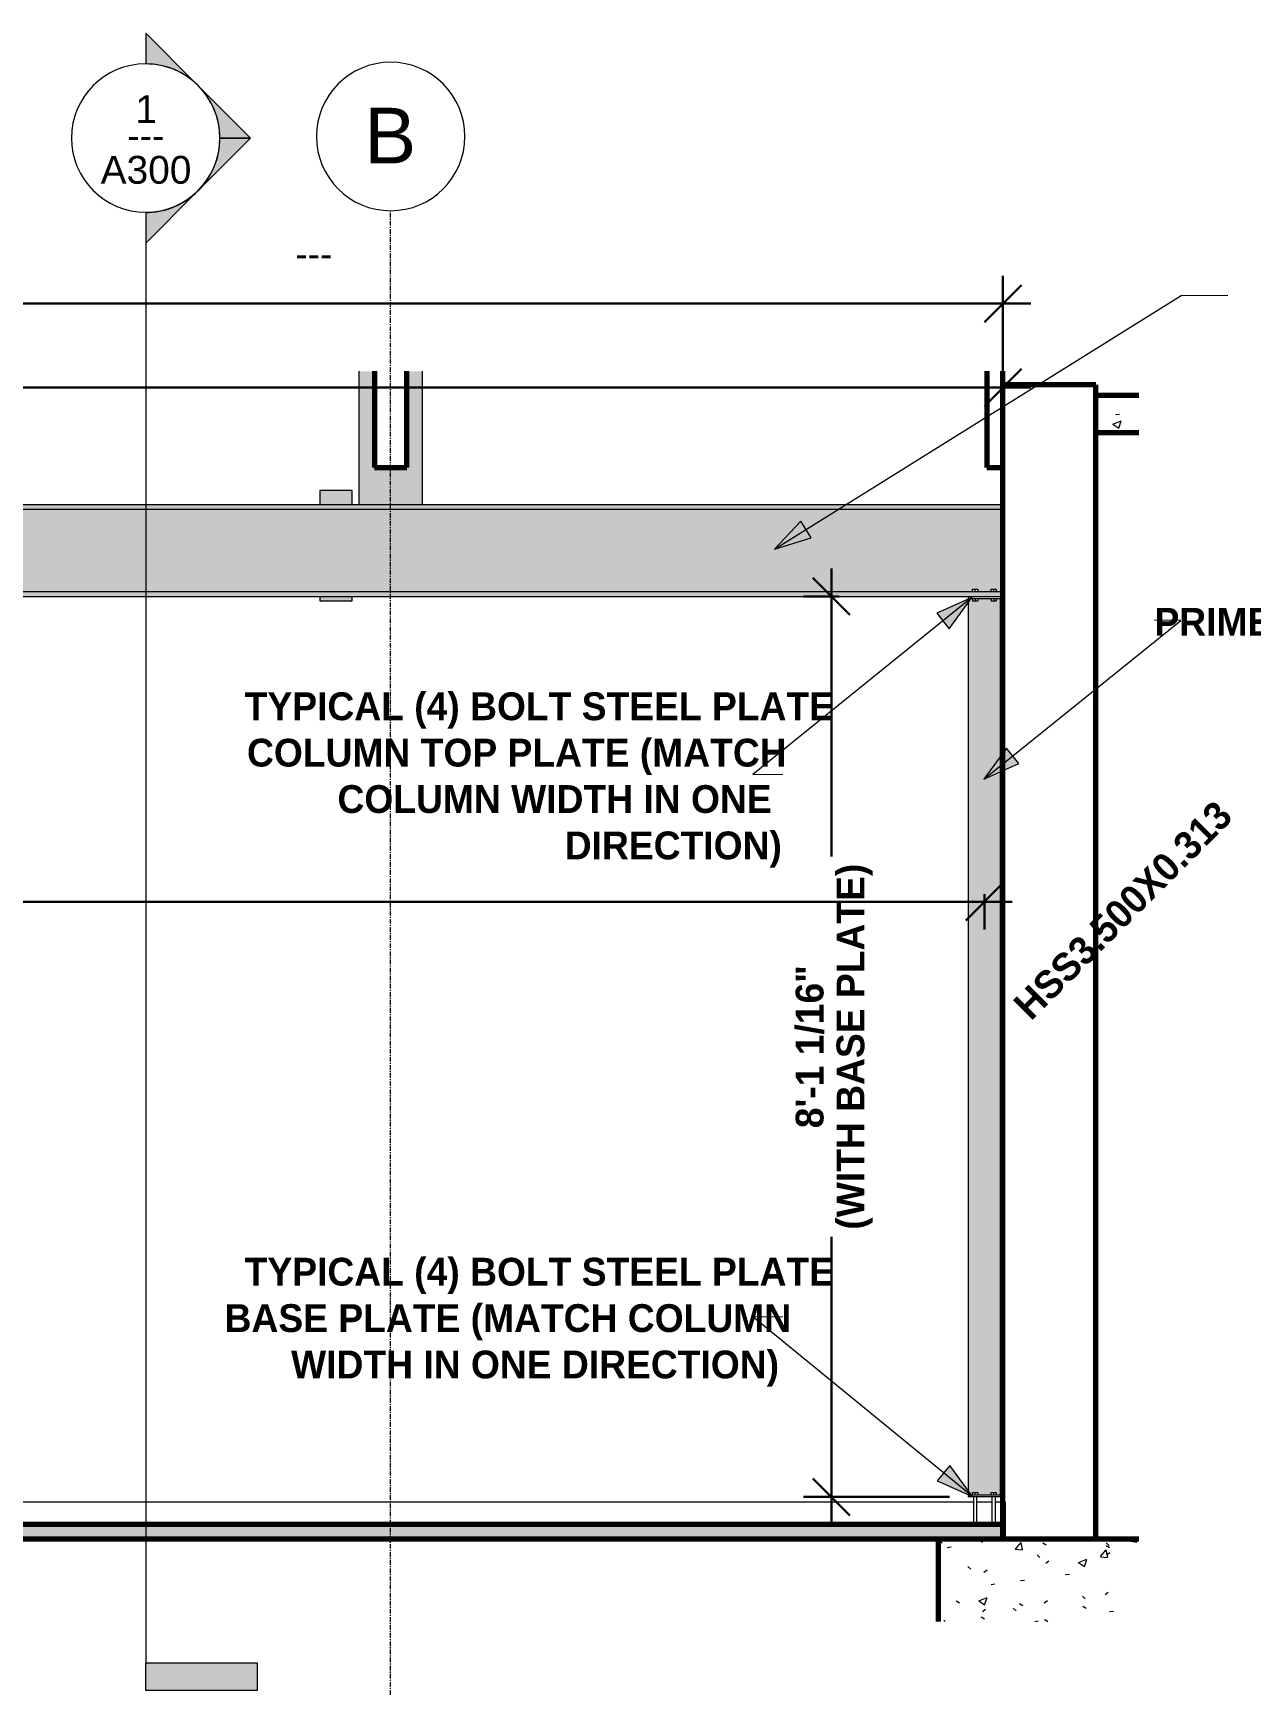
# Model space of a CAD drawing. Header units: inches. Extents: x 8394 to 8867, y -112 to 4471.
# Drawn here: x 8588 to 8719.3, y -112.2 to 66.9 of the extents above; entities that cross this region are included whole.
import ezdxf

# ---------------------------------------------------------------- set-up
doc = ezdxf.new("R2010")
doc.units = ezdxf.units.IN
doc.header["$MEASUREMENT"] = 0
doc.linetypes.add('Grid Line 1_2_', pattern=[0.875, 0.5, -0.125, 0.125, -0.125])
for name, color, linetype, lineweight in [('A-ANNO-DIMS-1', 211, 'Continuous', 30), ('A-ANNO-SYMB', 150, 'Continuous', 9), ('A-FLOR-PATT-1', 8, 'Continuous', 9), ('A-GENM', 5, 'Continuous', 9), ('G-ANNO-SYMB', 111, 'Continuous', 9), ('G-ANNO-TEXT', 231, 'Continuous', 9), ('S-BEAM', 12, 'Continuous', 9), ('S-BEAM-1', 12, 'Continuous', 70), ('S-BEAM-2', 63, 'Continuous', 9), ('S-COLS', 52, 'Continuous', 9), ('S-COLS-1', 22, 'Continuous', 9), ('S-COLS-IDEN', 171, 'Continuous', 9), ('S-FNDN', 32, 'Continuous', 18), ('S-FNDN-2', 32, 'Continuous', 70), ('S-FNDN-3', 32, 'Continuous', 9), ('S-GRID-1', 1, 'Grid Line 1_2_', 9), ('S-GRID-IDEN', 1, 'Continuous', 9)]:
    doc.layers.add(name, color=color, linetype=linetype, lineweight=lineweight)
doc.styles.add('Arial', font='arial.ttf', dxfattribs={"height": 6})
doc.styles.add('Arial_1', font='arial.ttf', dxfattribs={"height": 3})
doc.styles.add('Century Gothic', font='ufonts.com_century-gothic.ttf', dxfattribs={"height": 3})
doc.styles.add('Century Gothic_B', font='GOTHICB.TTF', dxfattribs={"height": 3})
doc.dimstyles.new('OD__1_16__Tol__', dxfattribs={"dimscale": 12, "dimtxt": 3.132505, "dimasz": 0.333333, "dimexe": 0.25, "dimexo": 0.166667, "dimgap": 0.041667, "dimtad": 1, "dimdec": 4, "dimrnd": 0.0625, "dimzin": 3, "dimdsep": 46, "dimlunit": 4, "dimtxsty": 'Century Gothic_B', "dimblk1": 'OBLIQUE', "dimblk2": 'OBLIQUE', "dimsah": 1, "dimcen": 0.09, "dimdle": 0.25, "dimazin": 0, "dimtfac": 1, "dimtdec": 4, "dimtix": 1, "dimtmove": 0, "dimatfit": 3, "dimfxl": 1, "dimtvp": 1, "dimtfill": 1, "dimfrac": 2, "dimtolj": 1, "dimtzin": 0, "dimlwd": 30, "dimlwe": 30, "dimarcsym": 2})
pattern_1 = [(50, (8653.054, 124.937), (9.18064, -0.8031), [0.96, -10.56]), (355, (8653.054, 124.937), (-1.7756, 9.6284), [0.768, -8.448]), (100.451, (8653.819, 124.871), (7.4051, 8.82464), [0.816, -8.975]), (46.184, (8653.054, 127.497), (13.66062, -2.1188), [1.44, -15.84]), (96.636, (8654.192, 127.321), (11.9632, 12.469), [1.224, -13.462]), (351.184, (8653.054, 127.497), (11.9633, 12.4688), [1.152, -12.672]), (21, (8654.334, 126.857), (7.64023, -5.15327), [0.96, -10.56]), (326, (8654.334, 126.857), (3.11497, 9.282), [0.768, -8.448]), (71.451, (8654.97, 126.428), (10.75492, 4.12814), [0.816, -8.975]), (37.5, (8653.054, 124.937), (0.15515, 4.260964), [0.422, -7.923, 0.422, -8.154, -8.48]), (37.5, (8653.054, 124.937), (0.15515, 4.260964), [-16.922, 0.422, -8.058]), (7.5, (8653.054, 124.937), (3.36682, 5.04865), [0.422, -4.467, 0.422, -7.731, -3.232]), (7.5, (8653.054, 124.937), (3.36682, 5.04865), [-13.043, 0.422, -2.81]), (327.5, (8650.199, 124.937), (6.833054, -0.288593), [0.422, -2.778, 0.422, -9.562, -13.248]), (327.5, (8650.199, 124.937), (6.833054, -0.288593), [-13.184, 0.422, -12.826]), (317.5, (8648.919, 124.937), (7.46493, 1.28143), [0.422, -3.738, 0.422, -6.208, -9.408]), (317.5, (8648.919, 124.937), (7.46493, 1.28143), [-10.79, 0.422, -8.986])]

# ---------------------------------------------------------------- blocks, each defined once
blk = doc.blocks.new('LVL-Laminated Veneer Lumber - _2_-1 3_4_ x 11 7_8_ LVL-1952792-STEEL ALONG GRIDLINE _3_')
at = {"layer": 'S-BEAM-1'}
for p, q in [((8624.82, 30.48), (8624.82, 20.12)), ((8628.32, 20.12), (8628.32, 30.48)), ((8624.82, 20.12), (8628.32, 20.12))]:
    blk.add_line(p, q, dxfattribs=at)
blk = doc.blocks.new('LVL-Laminated Veneer Lumber - _2_-1 3_4_ x 11 7_8_ LVL-2342848-STEEL ALONG GRIDLINE _3_')
at = {"layer": 'S-BEAM-2'}
h = blk.add_hatch(color=256, dxfattribs=at)
h.paths.add_polyline_path([(8618.93, 5.75), (8622.43, 5.75), (8622.43, 6.21), (8618.93, 6.21)], flags=0)
h.paths.add_polyline_path([(8622.43, 16.13), (8622.43, 17.62), (8618.93, 17.62), (8618.93, 16.13)], flags=0)
at = {"layer": 'S-BEAM'}
for p, q in [((8622.43, 17.62), (8618.93, 17.62)), ((8618.93, 17.62), (8618.93, 16.13)), ((8622.43, 16.13), (8622.43, 17.62)), ((8618.93, 6.21), (8618.93, 5.75)), ((8618.93, 5.75), (8622.43, 5.75)), ((8622.43, 5.75), (8622.43, 6.21))]:
    blk.add_line(p, q, dxfattribs=at)
blk = doc.blocks.new('LVL-Laminated Veneer Lumber - TREATED 2X12 LEDGER OR TREATED LVL-2357225-STEEL ALONG GRIDLINE _3_')
at = {"layer": 'S-BEAM-1'}
for p, q in [((8690.82, 30.48), (8690.82, 20.12)), ((8692.57, 20.12), (8692.57, 30.48)), ((8690.82, 20.12), (8692.57, 20.12))]:
    blk.add_line(p, q, dxfattribs=at)
blk = doc.blocks.new('W-Wide Flange - W10X39-2380522-STEEL ALONG GRIDLINE _3_')
at = {"layer": 'S-BEAM-2'}
for points in [[(8687.35, 15.6), (8692.57, 15.6), (8692.57, 16.13), (8425.57, 16.13), (8425.57, 15.6), (8667.49, 15.6)], [(8692.32, 6.21), (8692.57, 6.21), (8692.57, 6.74), (8425.57, 6.74), (8425.57, 6.21), (8691.7, 6.21)]]:
    blk.add_hatch(color=256, dxfattribs=at).paths.add_polyline_path(points, flags=0)
h = blk.add_hatch(color=256, dxfattribs=at)
h.paths.add_polyline_path([(8425.57, 14.94), (8434.44, 14.94), (8434.44, 15.6), (8425.57, 15.6), (8425.57, 15.11)], flags=0)
h.paths.add_polyline_path([(8439, 14.94), (8692.57, 14.94), (8692.57, 15.6), (8434.69, 15.59), (8434.69, 14.94)], flags=0)
h = blk.add_hatch(color=256, dxfattribs=at)
h.paths.add_polyline_path([(8425.57, 7.39), (8434.44, 7.39), (8434.44, 14.94), (8425.57, 14.94)], flags=0)
h.paths.add_polyline_path([(8434.69, 7.39), (8692.57, 7.39), (8692.57, 14.94), (8434.69, 14.94), (8434.69, 13.63)], flags=0)
h = blk.add_hatch(color=256, dxfattribs=at)
h.paths.add_polyline_path([(8692.32, 6.74), (8692.57, 6.74), (8692.57, 7.39), (8434.69, 7.39), (8434.69, 6.74), (8689.29, 6.74), (8689.29, 6.99), (8689.85, 6.99), (8689.84, 6.74), (8691.29, 6.74), (8691.29, 6.99), (8691.85, 6.99), (8691.85, 6.74), (8691.85, 6.74)], flags=0)
h.paths.add_polyline_path([(8425.57, 6.74), (8434.44, 6.74), (8434.44, 7.39), (8425.57, 7.39), (8425.57, 6.76)], flags=0)
at = {"layer": 'S-BEAM'}
for p, q in [((8425.57, 16.13), (8692.57, 16.13)), ((8692.57, 16.13), (8692.57, 15.6)), ((8425.57, 15.6), (8692.57, 15.6)), ((8692.57, 15.57), (8692.57, 15.6)), ((8692.57, 15.6), (8692.57, 14.94)), ((8692.57, 15.4), (8692.57, 15.57)), ((8692.57, 15.27), (8692.57, 15.4)), ((8692.57, 14.94), (8692.57, 15.27)), ((8692.57, 14.94), (8692.57, 7.39)), ((8692.57, 7.22), (8692.57, 7.39)), ((8692.57, 7.39), (8692.57, 6.74)), ((8692.57, 6.74), (8692.57, 7.22)), ((8425.57, 6.74), (8692.57, 6.74)), ((8425.57, 6.21), (8692.57, 6.21)), ((8692.57, 6.74), (8692.57, 6.21))]:
    blk.add_line(p, q, dxfattribs=at)
blk = doc.blocks.new('051200 - Structural Steel Framing - Base Plate - 4 holes - 3_5_ plate-2372151-STEEL ALONG GRIDLINE _3_')
at = {"layer": 'A-GENM'}
for p, q in [((8689.29, -90.37), (8689.57, -90.37)), ((8689.29, -90.62), (8689.29, -90.37)), ((8689.38, -90.87), (8689.38, -93.62)), ((8689.57, -90.37), (8689.85, -90.37)), ((8689.57, -90.62), (8689.57, -90.37)), ((8689.76, -93.62), (8689.76, -90.87)), ((8689.85, -90.37), (8689.85, -90.62)), ((8691.29, -90.37), (8691.57, -90.37)), ((8691.29, -90.62), (8691.29, -90.37)), ((8691.38, -90.87), (8691.38, -93.62)), ((8691.57, -90.37), (8691.85, -90.37)), ((8691.57, -90.62), (8691.57, -90.37)), ((8691.76, -93.62), (8691.76, -90.87)), ((8691.85, -90.37), (8691.85, -90.62)), ((8689.76, -93.62), (8689.38, -93.62)), ((8691.76, -93.62), (8691.38, -93.62))]:
    blk.add_line(p, q, dxfattribs=at)
at = {"layer": 'S-BEAM'}
for p, q in [((8688.82, -90.62), (8692.32, -90.62)), ((8688.82, -90.62), (8688.82, -90.87)), ((8692.32, -90.87), (8688.82, -90.87)), ((8692.32, -90.87), (8692.32, -90.62))]:
    blk.add_line(p, q, dxfattribs=at)
blk = doc.blocks.new('051200 - Structural Steel Framing - Base Plate - 4 holes - Top Plate-2384076-STEEL ALONG GRIDLINE _3_')
at = {"layer": 'A-GENM'}
for p, q in [((8689.29, 6.99), (8689.57, 6.99)), ((8689.29, 6.74), (8689.29, 6.99)), ((8689.29, 5.95), (8689.29, 5.7)), ((8689.57, 5.7), (8689.29, 5.7)), ((8689.57, 6.99), (8689.85, 6.99)), ((8689.57, 6.74), (8689.57, 6.99)), ((8689.57, 5.95), (8689.57, 5.7)), ((8689.85, 5.7), (8689.57, 5.7)), ((8689.85, 6.74), (8689.84, 6.74)), ((8689.85, 6.99), (8689.85, 6.74)), ((8689.85, 5.95), (8689.85, 5.7)), ((8691.29, 6.99), (8691.57, 6.99)), ((8691.29, 6.74), (8691.29, 6.99)), ((8691.29, 5.95), (8691.29, 5.7)), ((8691.57, 5.7), (8691.29, 5.7)), ((8691.57, 6.99), (8691.85, 6.99)), ((8691.57, 6.74), (8691.57, 6.99)), ((8691.57, 5.95), (8691.57, 5.7)), ((8691.85, 5.7), (8691.57, 5.7)), ((8691.85, 6.99), (8691.85, 6.74)), ((8691.85, 5.95), (8691.85, 5.7))]:
    blk.add_line(p, q, dxfattribs=at)
at = {"layer": 'S-BEAM'}
for p, q in [((8688.82, 6.21), (8688.82, 5.95)), ((8692.32, 5.95), (8688.82, 5.95)), ((8692.32, 6.21), (8692.32, 5.95))]:
    blk.add_line(p, q, dxfattribs=at)
blk = doc.blocks.new('Grid - Grid Head - Circle-50561-STEEL ALONG GRIDLINE _3_')
at = {"layer": 'S-GRID-IDEN'}
for start, end in [(0, 180), (180, 360)]:
    blk.add_arc((8434.57, 55.79), 8, start, end, dxfattribs=at)
blk = doc.blocks.new('Section - 3_32_ x 3_8_-54337-STEEL ALONG GRIDLINE _3_')
at = {"layer": 'G-ANNO-SYMB'}
blk.add_hatch(color=256, dxfattribs=at).paths.add_polyline_path([(8612.17, -108.74), (8600.17, -108.74), (8600.17, -111.74), (8612.17, -111.74)], flags=0)
for p, q in [((8600.17, -111.74), (8600.17, -108.74)), ((8600.17, -108.74), (8612.17, -108.74)), ((8612.17, -108.74), (8612.17, -111.74)), ((8612.17, -111.74), (8600.17, -111.74))]:
    blk.add_line(p, q, dxfattribs=at)
blk = doc.blocks.new('Section - Section Head - Filled-22785-STEEL ALONG GRIDLINE _3_')
at = {"layer": 'G-ANNO-SYMB'}
h = blk.add_hatch(color=256, dxfattribs=at)
edge = h.paths.add_edge_path(flags=0)
edge.add_arc((8600.17, 55.6), 8.01, 47.9216, 90)
edge.add_line((8600.17, 63.62), (8600.17, 66.92))
edge.add_line((8600.17, 66.92), (8605.54, 61.55))
h = blk.add_hatch(color=256, dxfattribs=at)
edge = h.paths.add_edge_path(flags=0)
edge.add_line((8605.82, 61.26), (8611.48, 55.6))
edge.add_line((8611.48, 55.6), (8608.17, 55.6))
edge.add_arc((8600.17, 55.6), 8, 360, 405)
h = blk.add_hatch(color=256, dxfattribs=at)
edge = h.paths.add_edge_path(flags=0)
edge.add_arc((8600.17, 55.6), 8, 315, 360)
edge.add_line((8608.17, 55.6), (8611.48, 55.6))
edge.add_line((8611.48, 55.6), (8605.82, 49.95))
h = blk.add_hatch(color=256, dxfattribs=at)
edge = h.paths.add_edge_path(flags=0)
edge.add_line((8605.54, 49.66), (8600.17, 44.29))
edge.add_line((8600.17, 44.29), (8600.17, 47.59))
edge.add_arc((8600.17, 55.6), 8.01, 270, 312.0784)
for p, q in [((8605.54, 61.55), (8600.17, 66.92)), ((8600.17, 66.92), (8600.17, 63.62)), ((8611.48, 55.6), (8605.82, 61.26)), ((8605.82, 49.95), (8611.48, 55.6)), ((8608.17, 55.6), (8611.48, 55.6)), ((8611.48, 55.6), (8608.17, 55.6)), ((8600.17, 44.29), (8605.54, 49.66)), ((8600.17, 47.59), (8600.17, 44.29))]:
    blk.add_line(p, q, dxfattribs=at)
for centre, radius, start, end in [((8600.17, 55.62), 8, 90, 270), ((8600.17, 55.62), 8, 270, 90), ((8600.17, 55.6), 8.01, 47.9216, 90), ((8600.17, 55.6), 8, 360, 45), ((8600.17, 55.6), 8, 315, 360), ((8600.17, 55.6), 8.01, 270, 312.0784)]:
    blk.add_arc(centre, radius, start, end, dxfattribs=at)
blk = doc.blocks.new('_Oblique')
at = {"color": 0, "linetype": 'ByBlock', "lineweight": -2}
blk.add_line((-0.5, -0.5), (0.5, 0.5), dxfattribs=at)
blk = doc.blocks.new('DIMBLOCK1-STEEL ALONG GRIDLINE _3_')
at = {"layer": 'A-ANNO-DIMS-1', "color": 0, "lineweight": 30, "transparency": 16777216}
for p, q in [((8674.08, 9.21), (8674.08, -93.87)), ((8674.91, 6.21), (8671.08, 6.21)), ((8686.82, -90.87), (8671.08, -90.87))]:
    blk.add_line(p, q, dxfattribs=at)
at = {"layer": 'Defpoints', "color": 0, "transparency": 16777216}
for p in [(8676.91, 6.21), (8674.08, -90.87), (8688.82, -90.87)]:
    blk.add_point(p, dxfattribs=at)
at = {"layer": 'A-ANNO-DIMS-1', "color": 0, "lineweight": 30, "transparency": 16777216, "xscale": 3.999999999999999, "yscale": 3.999999999999999, "zscale": 3.999999999999999}
for p, rotation in [((8674.08, 6.21), 90), ((8674.08, -90.87), 270)]:
    blk.add_blockref('_Oblique', p, dxfattribs=dict(at, rotation=rotation))
at = {"layer": 'A-ANNO-DIMS-1', "color": 0, "transparency": 16777216, "insert": (8671.77, -42.33), "char_height": 3, "attachment_point": 5, "rotation": 90, "style": 'Century Gothic_B', "bg_fill": 3, "box_fill_scale": 1.25, "bg_fill_color": 256, "bg_fill_true_color": 13158600, "bg_fill_transparency": 0}
blk.add_mtext('\\A1;8\'-1 1/16"', dxfattribs=at)
at = {"layer": 'A-ANNO-DIMS-1', "color": 0, "transparency": 16777216, "insert": (8676.58, -42.33), "char_height": 3, "attachment_point": 5, "rotation": 90, "style": 'Century Gothic_B', "bg_fill": 3, "box_fill_scale": 1.25, "bg_fill_color": 256, "bg_fill_true_color": 13158600, "bg_fill_transparency": 0}
blk.add_mtext('\\A1;(WITH BASE PLATE)', dxfattribs=at)
blk = doc.blocks.new('DIMBLOCK2-STEEL ALONG GRIDLINE _3_')
at = {"layer": 'A-ANNO-DIMS-1', "color": 0, "lineweight": 30, "transparency": 16777216}
for p, q in [((8425.57, 18.13), (8425.57, 31.73)), ((8692.57, 18.13), (8692.57, 31.73)), ((8422.57, 28.73), (8695.57, 28.73))]:
    blk.add_line(p, q, dxfattribs=at)
at = {"layer": 'Defpoints', "color": 0, "transparency": 16777216}
for p in [(8692.57, 28.73), (8425.57, 16.13), (8692.57, 16.13)]:
    blk.add_point(p, dxfattribs=at)
at = {"layer": 'A-ANNO-DIMS-1', "color": 0, "lineweight": 30, "transparency": 16777216, "xscale": 3.999999999999999, "yscale": 3.999999999999999, "zscale": 3.999999999999999, "rotation": 180}
blk.add_blockref('_Oblique', (8425.57, 28.73), dxfattribs=at)
at = {"layer": 'A-ANNO-DIMS-1', "color": 0, "lineweight": 30, "transparency": 16777216, "xscale": 3.999999999999999, "yscale": 3.999999999999999, "zscale": 3.999999999999999}
blk.add_blockref('_Oblique', (8692.57, 28.73), dxfattribs=at)
at = {"layer": 'A-ANNO-DIMS-1', "color": 0, "transparency": 16777216, "insert": (8559.07, 30.81), "char_height": 3, "attachment_point": 5, "style": 'Century Gothic_B', "bg_fill": 3, "box_fill_scale": 1.25, "bg_fill_color": 256, "bg_fill_true_color": 13158600, "bg_fill_transparency": 0}
blk.add_mtext('\\A1;22\'-3"', dxfattribs=at)
blk = doc.blocks.new('DIMBLOCK4-STEEL ALONG GRIDLINE _3_')
at = {"layer": 'A-ANNO-DIMS-1', "color": 0, "lineweight": 30, "transparency": 16777216}
for p, q in [((8431.57, -26.71), (8693.57, -26.71)), ((8434.57, -25.88), (8434.57, -29.71)), ((8690.57, -25.88), (8690.57, -29.71))]:
    blk.add_line(p, q, dxfattribs=at)
at = {"layer": 'Defpoints', "color": 0, "transparency": 16777216}
for p in [(8434.57, -23.88), (8690.57, -23.88), (8690.57, -26.71)]:
    blk.add_point(p, dxfattribs=at)
at = {"layer": 'A-ANNO-DIMS-1', "color": 0, "lineweight": 30, "transparency": 16777216, "xscale": 3.999999999999999, "yscale": 3.999999999999999, "zscale": 3.999999999999999, "rotation": 180}
blk.add_blockref('_Oblique', (8434.57, -26.71), dxfattribs=at)
at = {"layer": 'A-ANNO-DIMS-1', "color": 0, "lineweight": 30, "transparency": 16777216, "xscale": 3.999999999999999, "yscale": 3.999999999999999, "zscale": 3.999999999999999}
blk.add_blockref('_Oblique', (8690.57, -26.71), dxfattribs=at)
at = {"layer": 'A-ANNO-DIMS-1', "color": 0, "transparency": 16777216, "insert": (8562.57, -24.67), "char_height": 3, "attachment_point": 5, "style": 'Century Gothic_B', "bg_fill": 3, "box_fill_scale": 1.25, "bg_fill_color": 256, "bg_fill_true_color": 13158600, "bg_fill_transparency": 0}
blk.add_mtext('\\A1;21\'-4"', dxfattribs=at)
blk = doc.blocks.new('DIMBLOCK6-STEEL ALONG GRIDLINE _3_')
at = {"layer": 'A-ANNO-DIMS-1', "color": 0, "lineweight": 30, "transparency": 16777216}
for p, q in [((8692.57, 18.13), (8692.57, 40.77)), ((8431.57, 37.77), (8695.57, 37.77)), ((8434.57, 38.6), (8434.57, 34.77))]:
    blk.add_line(p, q, dxfattribs=at)
at = {"layer": 'Defpoints', "color": 0, "transparency": 16777216}
for p in [(8434.57, 40.6), (8692.57, 37.77), (8692.57, 16.13)]:
    blk.add_point(p, dxfattribs=at)
at = {"layer": 'A-ANNO-DIMS-1', "color": 0, "lineweight": 30, "transparency": 16777216, "xscale": 3.999999999999999, "yscale": 3.999999999999999, "zscale": 3.999999999999999, "rotation": 180}
blk.add_blockref('_Oblique', (8434.57, 37.77), dxfattribs=at)
at = {"layer": 'A-ANNO-DIMS-1', "color": 0, "lineweight": 30, "transparency": 16777216, "xscale": 3.999999999999999, "yscale": 3.999999999999999, "zscale": 3.999999999999999}
blk.add_blockref('_Oblique', (8692.57, 37.77), dxfattribs=at)
at = {"layer": 'A-ANNO-DIMS-1', "color": 0, "transparency": 16777216, "insert": (8563.57, 39.85), "char_height": 3, "attachment_point": 5, "style": 'Century Gothic_B', "bg_fill": 3, "box_fill_scale": 1.25, "bg_fill_color": 256, "bg_fill_true_color": 13158600, "bg_fill_transparency": 0}
blk.add_mtext('\\A1;21\'-6"', dxfattribs=at)
blk = doc.blocks.new('Section - Callout Head-565430-STEEL ALONG GRIDLINE _3_')
at = {"layer": 'A-ANNO-SYMB'}
for start, end in [(0, 180), (180, 360)]:
    blk.add_arc((8455.65, 42.77), 8, start, end, dxfattribs=at)
at = {"layer": 'A-ANNO-SYMB', "insert": (8616.29, 44.65), "char_height": 3, "width": 5.151, "attachment_point": 1, "style": 'Century Gothic'}
blk.add_mtext('---', dxfattribs=at)

msp = doc.modelspace()

# ---------------------------------------------------------------- hatches: boundary and pattern name
at = {"layer": 'A-FLOR-PATT-1'}
h = msp.add_hatch(dxfattribs=at)
h.set_pattern_fill('FP_1', color=256, style=0, pattern_type=2)
h.set_pattern_definition(pattern_1)
h.paths.add_polyline_path([(8707.22199, 23.86292), (8707.22199, 27.86379), (8702.56938, 27.86379), (8702.56938, 23.86292)], flags=0)
h = msp.add_hatch(dxfattribs=at)
h.set_pattern_fill('FP_1', color=256, style=0, pattern_type=2)
h.set_pattern_definition(pattern_1)
h.paths.add_polyline_path([(8692.32086, -95.375), (8692.56938, -95.375), (8692.56938, -93.83705), (8410.56938, -93.83705), (8410.56938, -95.375), (8689.83734, -95.375)], flags=0)
at = {"layer": 'G-ANNO-TEXT'}
for points in [[(8667.93995, 11.31128), (8671.90105, 12.51893), (8670.76654, 14.33768)], [(8690.4934, -13.47798), (8694.28224, -11.80662), (8692.93896, -10.13612)]]:
    msp.add_hatch(color=256, dxfattribs=at).paths.add_polyline_path(points, flags=0)
at = {"layer": 'S-COLS-1'}
for points in [[(8627.74933, 16.125), (8630.00688, 16.125), (8630.00688, 30.47674), (8628.31938, 30.47674), (8628.31938, 20.125), (8624.81938, 20.125), (8624.81938, 30.47674), (8623.13188, 30.47674), (8623.13188, 16.125), (8624.81938, 16.125)], [(8689.05466, -90.625), (8689.28813, -90.625), (8689.28813, -90.375), (8689.85063, -90.375), (8689.85063, -90.625), (8690.56938, -90.625), (8690.56938, 5.955), (8689.85063, 5.955), (8689.83734, 5.705), (8689.28813, 5.705), (8689.28813, 5.955), (8688.81938, 5.955), (8688.81968, -90.625), (8689.05384, -90.625)], [(8690.56938, -90.625), (8691.28813, -90.625), (8691.28813, -90.375), (8691.85063, -90.375), (8691.85063, -90.625), (8692.27551, -90.625), (8692.27507, 5.955), (8691.85063, 5.955), (8691.85063, 5.705), (8691.28813, 5.705), (8691.28813, 5.955), (8690.56938, 5.955), (8690.56938, -89.539)]]:
    msp.add_hatch(color=256, dxfattribs=at).paths.add_polyline_path(points, flags=0)
at = {"layer": 'S-FNDN-3'}
h = msp.add_hatch(dxfattribs=at)
h.set_pattern_fill('FP_1', color=256, style=0, pattern_type=2)
h.set_pattern_definition(pattern_1)
h.paths.add_polyline_path([(8697.2879, -104.27777), (8707.22199, -104.27777), (8707.22199, -95.375), (8685.56938, -95.375), (8685.56938, -104.27777), (8687.35382, -104.27777)], flags=0)

# ---------------------------------------------------------------- linework, layer by layer
at = {"layer": 'G-ANNO-SYMB'}
msp.add_line((8600.16698, 47.60469), (8600.16698, -108.73937), dxfattribs=at)
at = {"layer": 'G-ANNO-TEXT'}
for p, q in [((8711.78245, 38.65946), (8716.79776, 38.67187)), ((8670.76654, 14.33768), (8667.93995, 11.31128)), ((8671.90105, 12.51893), (8670.76654, 14.33768)), ((8667.93995, 11.31128), (8671.90105, 12.51893)), ((8690.4934, -13.47798), (8711.75609, 3.61985)), ((8711.75609, 3.61985), (8708.89765, 3.63226)), ((8692.93896, -10.13612), (8690.4934, -13.47798)), ((8694.28224, -11.80662), (8692.93896, -10.13612)), ((8690.4934, -13.47798), (8694.28224, -11.80662))]:
    msp.add_line(p, q, dxfattribs=at)
at = {"layer": 'S-COLS'}
for p, q in [((8623.13188, 30.47674), (8623.13188, 16.125)), ((8630.00688, 16.125), (8630.00688, 30.47674)), ((8688.81938, 5.955), (8688.81938, -90.625)), ((8692.31938, -90.625), (8692.31938, 5.955))]:
    msp.add_line(p, q, dxfattribs=at)
at = {"layer": 'S-FNDN'}
for p, q in [((8438.00688, -91.375), (8689.38188, -91.375)), ((8689.75688, -91.375), (8691.38188, -91.375)), ((8691.75688, -91.375), (8692.81938, -91.375)), ((8692.81938, -91.375), (8692.81938, -95.375))]:
    msp.add_line(p, q, dxfattribs=at)
at = {"layer": 'S-FNDN-2'}
for p, q in [((8702.56938, 29), (8692.56938, 29)), ((8692.56938, -95.375), (8692.56938, 29)), ((8702.56938, -95.375), (8702.56938, 29)), ((8707.22199, 27.86379), (8702.56938, 27.86379)), ((8702.56938, 23.86292), (8707.22199, 23.86292)), ((8692.56938, -93.83705), (8410.56938, -93.83705)), ((8393.56938, -95.375), (8707.22199, -95.375)), ((8685.56938, -95.375), (8685.56938, -104.27777))]:
    msp.add_line(p, q, dxfattribs=at)
at = {"layer": 'S-GRID-1'}
msp.add_line((8626.56938, -112.18945), (8626.56938, 47.79219), dxfattribs=at)

# ---------------------------------------------------------------- block references
at = {"layer": 'G-ANNO-SYMB'}
for name in ['Section - Section Head - Filled-22785-STEEL ALONG GRIDLINE _3_', 'Section - 3_32_ x 3_8_-54337-STEEL ALONG GRIDLINE _3_']:
    msp.add_blockref(name, (0, 0), dxfattribs=at)
at = {"layer": 'S-BEAM'}
for name in ['LVL-Laminated Veneer Lumber - _2_-1 3_4_ x 11 7_8_ LVL-1952792-STEEL ALONG GRIDLINE _3_', 'LVL-Laminated Veneer Lumber - TREATED 2X12 LEDGER OR TREATED LVL-2357225-STEEL ALONG GRIDLINE _3_', 'W-Wide Flange - W10X39-2380522-STEEL ALONG GRIDLINE _3_', 'LVL-Laminated Veneer Lumber - _2_-1 3_4_ x 11 7_8_ LVL-2342848-STEEL ALONG GRIDLINE _3_', '051200 - Structural Steel Framing - Base Plate - 4 holes - Top Plate-2384076-STEEL ALONG GRIDLINE _3_', '051200 - Structural Steel Framing - Base Plate - 4 holes - 3_5_ plate-2372151-STEEL ALONG GRIDLINE _3_']:
    msp.add_blockref(name, (0, 0), dxfattribs=at)
at = {"layer": 'S-GRID-IDEN'}
msp.add_blockref('Grid - Grid Head - Circle-50561-STEEL ALONG GRIDLINE _3_', (192, 0), dxfattribs=at)

# ---------------------------------------------------------------- texts
at = {"layer": 'G-ANNO-SYMB', "char_height": 3, "attachment_point": 1}
for s, insert, width, style in [('1', (8599.05999, 60.2409), 2.828, 'Arial_1'), ('---', (8598.17622, 57.40534), 5.151, 'Century Gothic'), ('A300', (8595.31196, 53.69549), 11.918, 'Arial_1')]:
    msp.add_mtext(s, dxfattribs=dict(at, insert=insert, width=width, style=style))
at = {"layer": 'G-ANNO-TEXT', "insert": (8708.89765, 4.96638), "char_height": 3, "width": 32.32, "attachment_point": 1, "style": 'Century Gothic_B'}
msp.add_mtext('PRIMED STEEL', dxfattribs=at)
at = {"layer": 'S-COLS-IDEN', "insert": (8693.452, -37.50099), "char_height": 3, "width": 38.784, "attachment_point": 1, "rotation": 45, "style": 'Century Gothic_B'}
msp.add_mtext('HSS3.500X0.313', dxfattribs=at)
at = {"layer": 'S-GRID-IDEN', "insert": (8623.7332, 58.88817), "char_height": 6, "width": 6.767, "attachment_point": 1, "style": 'Arial'}
msp.add_mtext('B', dxfattribs=at)

# ---------------------------------------------------------------- next in the draw order: dimensions: what is measured, and where the dimension line sits
at = {"layer": 'A-ANNO-DIMS-1'}
dim = msp.add_linear_dim(base=(8692.56938, 28.73032), p1=(8425.56938, 16.125), p2=(8692.56938, 16.125), dimstyle='OD__1_16__Tol__', override={"dimpost": '<>', "dimfxl": 267}, dxfattribs=at)
dim.commit()
dim.dimension.update_dxf_attribs({"geometry": 'DIMBLOCK2-STEEL ALONG GRIDLINE _3_', "text_midpoint": (8559.06938, 30.80578)})
dim = msp.add_linear_dim(base=(8674.07684, -90.875), p1=(8676.90527, 6.205), p2=(8688.81938, -90.875), angle=90, text='<>\\X(WITH BASE PLATE)', dimstyle='OD__1_16__Tol__', override={"dimpost": '<>', "dimfxl": 97.808346}, dxfattribs=at)
dim.commit()
dim.dimension.update_dxf_attribs({"geometry": 'DIMBLOCK1-STEEL ALONG GRIDLINE _3_', "text_midpoint": (8674.07684, -42.335)})

# ---------------------------------------------------------------- next in the draw order: hatches: boundary and pattern name
at = {"layer": 'G-ANNO-TEXT'}
for points in [[(8689.21344, 6.07659), (8685.42765, 4.39832), (8686.77399, 2.73027)], [(8689.26735, -90.82113), (8686.85227, -87.45718), (8685.49386, -89.1154)]]:
    msp.add_hatch(color=256, dxfattribs=at).paths.add_polyline_path(points, flags=0)

# ---------------------------------------------------------------- next in the draw order: linework, layer by layer
for p, q in [((8667.93995, 11.31128), (8711.78245, 38.65946)), ((8689.21344, 6.07659), (8665.60084, -12.98194)), ((8689.21344, 6.07659), (8685.42765, 4.39832)), ((8686.77399, 2.73027), (8689.21344, 6.07659)), ((8685.42765, 4.39832), (8686.77399, 2.73027)), ((8665.60084, -12.98194), (8668.8409, -12.96953)), ((8665.60084, -71.43356), (8668.8409, -71.42115)), ((8689.26735, -90.82113), (8665.60084, -71.43356)), ((8686.85227, -87.45718), (8685.49386, -89.1154)), ((8689.26735, -90.82113), (8686.85227, -87.45718)), ((8685.49386, -89.1154), (8689.26735, -90.82113))]:
    msp.add_line(p, q, dxfattribs=at)

# ---------------------------------------------------------------- next in the draw order: texts
at = {"layer": 'G-ANNO-TEXT', "char_height": 3, "attachment_point": 1, "style": 'Century Gothic_B'}
for s, insert, width in [('TYPICAL (4) BOLT STEEL PLATE', (8610.83775, -4.13304), 70.296), ('COLUMN TOP PLATE (MATCH', (8611.08775, -9.13304), 69.993), ('COLUMN WIDTH IN ONE', (8620.83775, -14.13304), 58.176), ('DIRECTION)', (8645.33775, -19.13304), 28.482), ('TYPICAL (4) BOLT STEEL PLATE', (8610.83748, -65.08545), 70.296), ('BASE PLATE (MATCH COLUMN', (8608.67082, -70.08545), 72.922), ('WIDTH IN ONE DIRECTION)', (8615.83748, -75.08545), 64.236)]:
    msp.add_mtext(s, dxfattribs=dict(at, insert=insert, width=width))

# ---------------------------------------------------------------- next in the draw order: dimensions: what is measured, and where the dimension line sits
at = {"layer": 'A-ANNO-DIMS-1'}
for base, p1, p2, override, picture, middle in [((8692.56938, 37.77206), (8434.56938, 40.60049), (8692.56938, 16.125), {"dimpost": '<>', "dimfxl": 259.158348}, 'DIMBLOCK6-STEEL ALONG GRIDLINE _3_', (8563.56938, 39.84752)), ((8690.56938, -26.70728), (8434.56938, -23.87886), (8690.56938, -23.87886), {"dimpost": '<>', "dimfxl": 256}, 'DIMBLOCK4-STEEL ALONG GRIDLINE _3_', (8562.56938, -24.66955))]:
    dim = msp.add_linear_dim(base=base, p1=p1, p2=p2, dimstyle='OD__1_16__Tol__', override=override, dxfattribs=at)
    dim.commit()
    dim.dimension.update_dxf_attribs({"geometry": picture, "text_midpoint": middle})

# ---------------------------------------------------------------- next in the draw order: block references
at = {"layer": 'A-ANNO-SYMB'}
msp.add_blockref('Section - Callout Head-565430-STEEL ALONG GRIDLINE _3_', (0, 0), dxfattribs=at)

doc.saveas('drawing.dxf')
